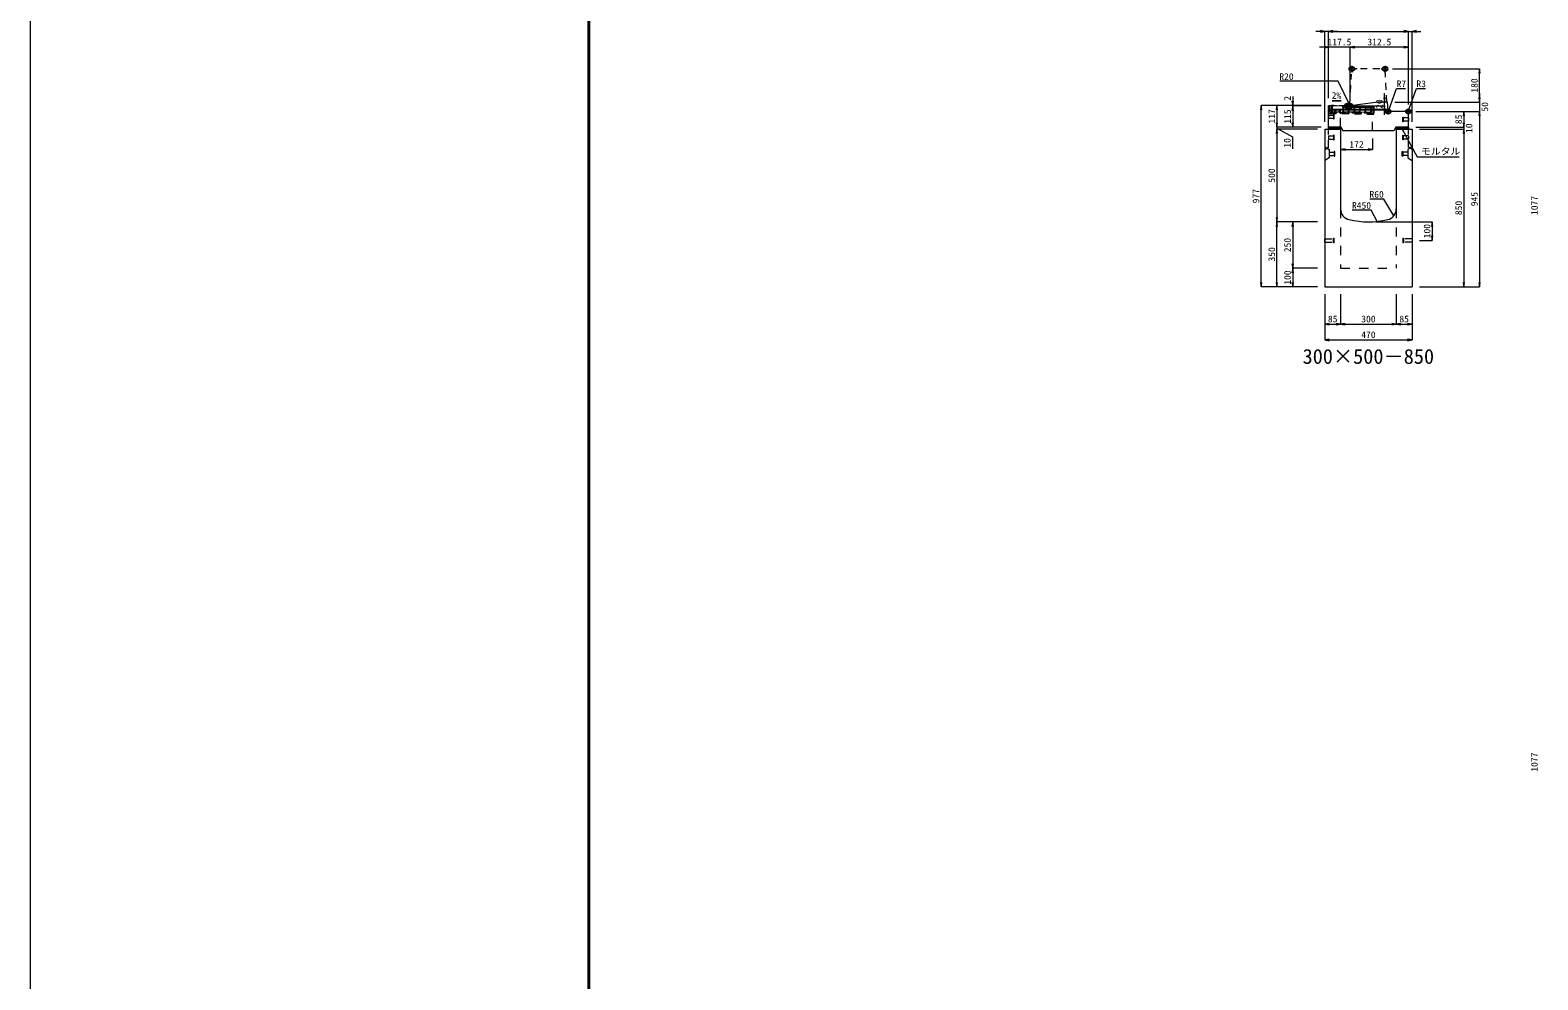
# Model space of a CAD drawing. Units: millimetres at full size. Extents: x -1809 to 57027, y -20349 to 17321.
# Drawn here: x -1809 to 6313, y -15231 to -10113 of the extents above; entities that cross this region are included whole.
import ezdxf
from ezdxf.enums import TextEntityAlignment as Align

# ---------------------------------------------------------------- set-up
doc = ezdxf.new("R2010")
doc.units = ezdxf.units.MM
doc.header["$LTSCALE"] = 50
doc.header["$PDMODE"] = 32
doc.header["$PDSIZE"] = 25
doc.linetypes.add('USER1', pattern=[2, 1, -1])
doc.linetypes.add('USER2', pattern=[1.35, 0.75, -0.6])
for name, color, linetype, lineweight in [('インサート', 3, 'USER2', 9), ('グレーチング', 7, 'USER2', 9), ('モルタル', 7, 'Continuous', 9), ('受枠', 3, 'USER2', 9), ('図枠', 7, 'Continuous', 5), ('寸法線', 7, 'Continuous', 13), ('引出線', 4, 'Continuous', 13), ('本体', 2, 'Continuous', 13), ('目地', 132, 'Continuous', 9)]:
    doc.layers.add(name, color=color, linetype=linetype, lineweight=lineweight)
doc.layers.add('作業エリア', color=11, linetype='Continuous')
doc.layers.add('文字', color=7, linetype='Continuous')
doc.styles.add('ＭＳ 明朝', font='')
doc.styles.get('ＭＳ 明朝').set_extended_font_data('MS Mincho')

# ---------------------------------------------------------------- blocks, each defined once
blk = doc.blocks.new('open_arrow')
at = {"color": 0, "linetype": 'Continuous', "lineweight": -2}
blk.add_lwpolyline([(7.5, 1.25), (0, 0), (7.5, -1.25)], dxfattribs=at)

msp = doc.modelspace()

# ---------------------------------------------------------------- hatches: boundary and pattern name
at = {"layer": 'モルタル'}
for points in [[(5250, -10646.05), (5250, -10636.05), (5185, -10636.05), (5185, -10646.05)], [(5615, -10646.05), (5615, -10636.05), (5550, -10636.05), (5550, -10646.05)]]:
    msp.add_hatch(color=256, dxfattribs=at).paths.add_polyline_path(points)

# ---------------------------------------------------------------- linework, layer by layer
at = {"layer": 'インサート'}
for p, q in [((5185, -10570.55), (5212, -10570.55)), ((5185, -10570.55), (5185, -10587.55)), ((5185, -10587.55), (5212, -10587.55)), ((5215, -10566.55), (5212, -10566.55)), ((5212, -10566.55), (5212, -10591.55)), ((5212, -10591.55), (5215, -10591.55)), ((5215, -10591.55), (5215, -10566.55)), ((5585, -10581.55), (5588, -10581.55)), ((5585, -10606.55), (5585, -10581.55)), ((5588, -10606.55), (5585, -10606.55)), ((5588, -10581.55), (5588, -10606.55)), ((5615, -10585.55), (5588, -10585.55)), ((5615, -10602.55), (5588, -10602.55)), ((5615, -10585.55), (5615, -10602.55)), ((5185, -10682.55), (5212, -10682.55)), ((5185, -10682.55), (5185, -10699.55)), ((5185, -10699.55), (5212, -10699.55)), ((5215, -10678.55), (5212, -10678.55)), ((5212, -10678.55), (5212, -10703.55)), ((5212, -10703.55), (5215, -10703.55)), ((5215, -10703.55), (5215, -10678.55)), ((5585, -10678.55), (5588, -10678.55)), ((5585, -10703.55), (5585, -10678.55)), ((5588, -10703.55), (5585, -10703.55)), ((5588, -10678.55), (5588, -10703.55)), ((5615, -10682.55), (5588, -10682.55)), ((5615, -10699.55), (5588, -10699.55)), ((5615, -10682.55), (5615, -10699.55)), ((5188.2, -10770.55), (5215.2, -10770.55)), ((5188.2, -10770.55), (5188.2, -10787.55)), ((5188.2, -10787.55), (5215.2, -10787.55)), ((5218.2, -10766.55), (5215.2, -10766.55)), ((5215.2, -10766.55), (5215.2, -10791.55)), ((5215.2, -10791.55), (5218.2, -10791.55)), ((5218.2, -10791.55), (5218.2, -10766.55)), ((5581.8, -10766.55), (5584.8, -10766.55)), ((5581.8, -10791.55), (5581.8, -10766.55)), ((5584.8, -10791.55), (5581.8, -10791.55)), ((5584.8, -10766.55), (5584.8, -10791.55)), ((5611.8, -10770.55), (5584.8, -10770.55)), ((5611.8, -10787.55), (5584.8, -10787.55)), ((5611.8, -10770.55), (5611.8, -10787.55)), ((5165, -11237.55), (5211, -11237.55)), ((5165, -11254.55), (5165, -11237.55)), ((5165, -11254.55), (5211, -11254.55)), ((5211, -11258.55), (5211, -11233.55)), ((5211, -11233.55), (5215, -11233.55)), ((5215, -11258.55), (5211, -11258.55)), ((5215, -11258.55), (5215, -11233.55)), ((5585, -11233.55), (5589, -11233.55)), ((5585, -11233.55), (5585, -11258.55)), ((5589, -11258.55), (5585, -11258.55)), ((5589, -11233.55), (5589, -11258.55)), ((5635, -11237.55), (5589, -11237.55)), ((5635, -11254.55), (5589, -11254.55)), ((5635, -11237.55), (5635, -11254.55))]:
    msp.add_line(p, q, dxfattribs=at)
at = {"layer": 'グレーチング'}
for p, q in [((5200.24, -10557.37), (5200.36, -10551.37)), ((5415.19, -10561.67), (5200.24, -10557.37)), ((5200.36, -10551.37), (5201.38, -10550.39)), ((5201, -10519.37), (5200.88, -10525.37)), ((5200.88, -10525.37), (5201.86, -10526.39)), ((5415.95, -10523.67), (5201, -10519.37)), ((5201.86, -10526.39), (5201.38, -10550.39)), ((5204.86, -10526.45), (5204.38, -10550.45)), ((5205.36, -10551.47), (5204.38, -10550.45)), ((5205.88, -10525.47), (5204.86, -10526.45)), ((5205.24, -10557.47), (5205.36, -10551.47)), ((5205.33, -10552.97), (5260.31, -10554.07)), ((5206, -10519.47), (5205.88, -10525.47)), ((5218.12, -10538.22), (5217.82, -10553.22)), ((5218.12, -10538.22), (5248.12, -10538.82)), ((5223.12, -10538.32), (5222.82, -10553.32)), ((5243.12, -10538.72), (5242.82, -10553.72)), ((5248.12, -10538.82), (5247.82, -10553.82)), ((5260.22, -10558.57), (5260.34, -10552.57)), ((5260.34, -10552.57), (5261.36, -10551.59)), ((5260.98, -10520.57), (5260.86, -10526.57)), ((5260.86, -10526.57), (5261.84, -10527.59)), ((5261.84, -10527.59), (5261.36, -10551.59)), ((5264.84, -10527.65), (5264.36, -10551.65)), ((5264.36, -10551.65), (5291.36, -10552.19)), ((5265.34, -10552.67), (5264.36, -10551.65)), ((5265.86, -10526.67), (5264.84, -10527.65)), ((5265.22, -10558.67), (5265.34, -10552.67)), ((5265.98, -10520.67), (5265.86, -10526.67)), ((5265.86, -10526.67), (5290.98, -10521.17)), ((5265.86, -10526.67), (5290.86, -10527.17)), ((5290.22, -10559.17), (5290.34, -10553.17)), ((5290.34, -10553.17), (5291.36, -10552.19)), ((5290.98, -10521.17), (5290.86, -10527.17)), ((5290.86, -10527.17), (5291.84, -10528.19)), ((5291.84, -10528.19), (5291.36, -10552.19)), ((5294.84, -10528.25), (5294.36, -10552.25)), ((5295.34, -10553.27), (5294.36, -10552.25)), ((5294.36, -10552.25), (5321.35, -10552.79)), ((5295.86, -10527.27), (5294.84, -10528.25)), ((5295.22, -10559.27), (5295.34, -10553.27)), ((5295.98, -10521.27), (5295.86, -10527.27)), ((5295.86, -10527.27), (5320.97, -10521.77)), ((5295.86, -10527.27), (5320.85, -10527.77)), ((5320.21, -10559.77), (5320.33, -10553.77)), ((5320.33, -10553.77), (5321.35, -10552.79)), ((5320.97, -10521.77), (5320.85, -10527.77)), ((5320.85, -10527.77), (5321.83, -10528.79)), ((5321.83, -10528.79), (5321.35, -10552.79)), ((5324.83, -10528.85), (5324.35, -10552.85)), ((5325.33, -10553.87), (5324.35, -10552.85)), ((5324.35, -10552.85), (5351.35, -10553.39)), ((5325.85, -10527.87), (5324.83, -10528.85)), ((5325.21, -10559.87), (5325.33, -10553.87)), ((5325.97, -10521.87), (5325.85, -10527.87)), ((5325.85, -10527.87), (5350.97, -10522.37)), ((5325.85, -10527.87), (5350.85, -10528.37)), ((5350.21, -10560.37), (5350.33, -10554.37)), ((5350.33, -10554.37), (5351.35, -10553.39)), ((5350.97, -10522.37), (5350.85, -10528.37)), ((5350.85, -10528.37), (5351.83, -10529.39)), ((5351.83, -10529.39), (5351.35, -10553.39)), ((5354.83, -10529.45), (5354.35, -10553.45)), ((5355.33, -10554.47), (5354.35, -10553.45)), ((5354.35, -10553.45), (5381.34, -10553.99)), ((5355.85, -10528.47), (5354.83, -10529.45)), ((5355.21, -10560.47), (5355.33, -10554.47)), ((5355.97, -10522.47), (5355.85, -10528.47)), ((5355.85, -10528.47), (5380.96, -10522.97)), ((5355.85, -10528.47), (5380.84, -10528.97)), ((5380.2, -10560.97), (5380.32, -10554.97)), ((5380.32, -10554.97), (5381.34, -10553.99)), ((5380.96, -10522.97), (5380.84, -10528.97)), ((5380.84, -10528.97), (5381.82, -10529.99)), ((5381.82, -10529.99), (5381.34, -10553.99)), ((5384.82, -10530.05), (5384.34, -10554.05)), ((5385.32, -10555.07), (5384.34, -10554.05)), ((5384.34, -10554.05), (5411.33, -10554.59)), ((5385.84, -10529.07), (5384.82, -10530.05)), ((5385.2, -10561.07), (5385.32, -10555.07)), ((5385.96, -10523.07), (5385.84, -10529.07)), ((5385.84, -10529.07), (5410.95, -10523.57)), ((5385.84, -10529.07), (5410.83, -10529.57)), ((5410.19, -10561.57), (5410.31, -10555.57)), ((5410.31, -10555.57), (5411.33, -10554.59)), ((5410.95, -10523.57), (5410.83, -10529.57)), ((5410.83, -10529.57), (5411.81, -10530.59)), ((5411.81, -10530.59), (5411.33, -10554.59)), ((5414.81, -10530.65), (5414.33, -10554.65)), ((5415.31, -10555.67), (5414.33, -10554.65)), ((5415.83, -10529.67), (5414.81, -10530.65)), ((5415.19, -10561.67), (5415.31, -10555.67)), ((5415.95, -10523.67), (5415.83, -10529.67))]:
    msp.add_line(p, q, dxfattribs=at)
at = {"layer": 'モルタル'}
for points in [[(5185, -10636.05), (5250, -10636.05), (5250, -10646.05), (5185, -10646.05)], [(5550, -10636.05), (5615, -10636.05), (5615, -10646.05), (5550, -10646.05)]]:
    msp.add_lwpolyline(points, close=True, dxfattribs=at)
at = {"layer": '作業エリア'}
for p in [(5310, -10321.05), (5490, -10321.05), (5285, -10521.05), (5300, -10521.05), (5302.5, -10521.05), (5506.25, -10551.05), (5615, -10551.05)]:
    msp.add_point(p, dxfattribs=at)
at = {"layer": '受枠'}
for p, q in [((5187, -10519.09), (5186.12, -10563.08)), ((5429.95, -10523.95), (5187, -10519.09)), ((5193, -10519.21), (5192.24, -10557.21)), ((5192.24, -10557.21), (5429.19, -10561.95)), ((5423.95, -10523.83), (5423.19, -10561.83)), ((5429.95, -10523.95), (5429.07, -10567.94)), ((5429.07, -10567.94), (5186.12, -10563.08)), ((5249.23, -10558.35), (5249.11, -10564.34))]:
    msp.add_line(p, q, dxfattribs=at)
at = {"layer": '図枠', "color": 1, "lineweight": 20}
msp.add_line((-1809.12, 17321.32), (-1809.12, -20349.36), dxfattribs=at)
at = {"layer": '図枠', "lineweight": 40}
msp.add_line((1200, -18146.05), (1200, -1526.05), dxfattribs=at)
at = {"layer": '寸法線'}
for p, q in [((5233, -10119.38), (5117, -10119.38)), ((5165, -10606.03), (5165, -10119.38)), ((5185, -10119.38), (5615, -10119.38)), ((5185, -10479.03), (5185, -10119.38)), ((5185, -10479.03), (5185, -10119.38)), ((5567, -10119.38), (5683, -10119.38)), ((5615, -10511.03), (5615, -10119.38)), ((5615, -10511.03), (5615, -10119.38)), ((5635, -10606.03), (5635, -10119.38)), ((5350.5, -10204.38), (5137, -10204.38)), ((5185, -10479.03), (5185, -10204.38)), ((5615, -10204.38), (5302.5, -10204.38)), ((5302.5, -10481.03), (5302.5, -10204.38)), ((5302.5, -10481.03), (5302.5, -10204.38)), ((5615, -10514.03), (5615, -10204.38)), ((5530.02, -10321.05), (5998.78, -10321.05)), ((5998.78, -10501.05), (5998.78, -10321.05)), ((4992.06, -10471.05), (4992.06, -10569.05)), ((5486.36, -10569.05), (5486.36, -10453.05)), ((5998.78, -10453.05), (5998.78, -10599.05)), ((4822.06, -11496.05), (4822.06, -10519.05)), ((5144.98, -10519.05), (4822.06, -10519.05)), ((4907.06, -10519.05), (4907.06, -10636.05)), ((5144.98, -10519.05), (4907.06, -10519.05)), ((5144.98, -10519.05), (4992.06, -10519.05)), ((5144.98, -10521.05), (4992.06, -10521.05)), ((4992.06, -10521.05), (4992.06, -10636.05)), ((5144.98, -10521.05), (4992.06, -10521.05)), ((5342.52, -10521.05), (5486.36, -10521.05)), ((5486.36, -10501.05), (5490.52, -10501.05)), ((5542.52, -10501.05), (5998.78, -10501.05)), ((5542.52, -10501.05), (5998.78, -10501.05)), ((5655.02, -10551.05), (5998.78, -10551.05)), ((5655.02, -10551.05), (5913.78, -10551.05)), ((5655.02, -10551.05), (5998.78, -10551.05)), ((5913.78, -10551.05), (5913.78, -10636.05)), ((5998.78, -10551.05), (5998.78, -11496.05)), ((4907.06, -10588.05), (4907.06, -10694.05)), ((5144.98, -10636.05), (4907.06, -10636.05)), ((5144.98, -10636.05), (4907.06, -10636.05)), ((5144.98, -10636.05), (4992.06, -10636.05)), ((5655.02, -10636.05), (5913.78, -10636.05)), ((5655.02, -10636.05), (5913.78, -10636.05)), ((5913.78, -10588.05), (5913.78, -10694.05)), ((4907.06, -10641.05), (4990.47, -10688.34)), ((5124.98, -10646.05), (4907.06, -10646.05)), ((4907.06, -10646.05), (4907.06, -11146.05)), ((5124.98, -10646.05), (4907.06, -10646.05)), ((4990.47, -10688.34), (4990.47, -10752.41)), ((5422, -10696.07), (5422, -10756.28)), ((5675.02, -10646.05), (5913.78, -10646.05)), ((5675.02, -10646.05), (5913.78, -10646.05)), ((5913.78, -10646.05), (5913.78, -11496.05)), ((5250, -10756.28), (5422, -10756.28)), ((5124.98, -11146.05), (4907.06, -11146.05)), ((4907.06, -11496.05), (4907.06, -11146.05)), ((5124.98, -11146.05), (4907.06, -11146.05)), ((4992.06, -11146.05), (4992.06, -11396.05)), ((5124.98, -11146.05), (4992.06, -11146.05)), ((5440.02, -11146.05), (5743.78, -11146.05)), ((5743.78, -11146.05), (5743.78, -11246.05)), ((5675.02, -11246.05), (5743.78, -11246.05)), ((5124.98, -11396.05), (4992.06, -11396.05)), ((4992.06, -11396.05), (4992.06, -11496.05)), ((5124.98, -11396.05), (4992.06, -11396.05)), ((5124.98, -11496.05), (4822.06, -11496.05)), ((5124.98, -11496.05), (4907.06, -11496.05)), ((5124.98, -11496.05), (4992.06, -11496.05)), ((5675.02, -11496.05), (5913.78, -11496.05)), ((5675.02, -11496.05), (5998.78, -11496.05)), ((5165, -11536.07), (5165, -11697.21)), ((5165, -11536.07), (5165, -11782.21)), ((5250, -11536.07), (5250, -11697.21)), ((5250, -11536.07), (5250, -11697.21)), ((5550, -11536.07), (5550, -11697.21)), ((5550, -11536.07), (5550, -11697.21)), ((5635, -11536.07), (5635, -11697.21)), ((5635, -11536.07), (5635, -11782.21)), ((5165, -11697.21), (5250, -11697.21)), ((5250, -11697.21), (5550, -11697.21)), ((5550, -11697.21), (5635, -11697.21)), ((5165, -11782.21), (5635, -11782.21))]:
    msp.add_line(p, q, dxfattribs=at)
at = {"layer": '引出線'}
for points in [[(5302.5, -10521.01), (5237.16, -10388.31), (5057.16, -10388.31), (4922.49, -10388.31)], [(5507.98, -10549.19), (5551.78, -10427.12), (5599.71, -10427.12)], [(5614.12, -10551.93), (5658.9, -10427.12), (5706.63, -10427.12)], [(5252.93, -10494.47), (5204.19, -10493.5), (5252.93, -10494.47)], [(5582.5, -10646.05), (5663.13, -10795.08), (5889.05, -10795.08)], [(5537.07, -11112.74), (5482.66, -11022.84), (5407.98, -11022.84)], [(5446.44, -11143.65), (5414.22, -11082.51), (5313.21, -11082.51)]]:
    msp.add_lwpolyline(points, dxfattribs=at)
at = {"layer": '本体', "linetype": 'USER2'}
for p, q in [((5300.33, -10514.4), (5308.57, -10349.56)), ((5461.46, -10321.05), (5338.54, -10321.05)), ((5499, -10501.05), (5491.43, -10349.56))]:
    msp.add_line(p, q, dxfattribs=at)
at = {"layer": '本体'}
for p, q in [((5185, -10636.05), (5185, -10519.05)), ((5185, -10519.05), (5285, -10521.05)), ((5285, -10521.05), (5301.15, -10521.05)), ((5450.5, -10501.05), (5303.83, -10520.87)), ((5502.5, -10501.05), (5450.5, -10501.05)), ((5505.76, -10544.58), (5502.5, -10501.05)), ((5612, -10551.05), (5512.74, -10551.05)), ((5615, -10636.05), (5615, -10554.05)), ((5253, -10636.05), (5185, -10636.05)), ((5253, -10636.05), (5263, -10656.05)), ((5547, -10636.05), (5537, -10656.05)), ((5615, -10636.05), (5547, -10636.05)), ((5165, -10646.05), (5165, -11496.05)), ((5165, -10646.05), (5250, -10646.05)), ((5250, -10646.05), (5250, -11075.53)), ((5537, -10656.05), (5263, -10656.05)), ((5550, -10646.05), (5550, -11075.53)), ((5550, -10646.05), (5635, -10646.05)), ((5635, -10646.05), (5635, -11496.05)), ((5165, -11496.05), (5635, -11496.05))]:
    msp.add_line(p, q, dxfattribs=at)
at = {"layer": '本体', "linetype": 'USER1'}
for p, q in [((5250, -10636.05), (5250, -10558.36)), ((5422, -10656.05), (5422, -10561.8))]:
    msp.add_line(p, q, dxfattribs=at)
at = {"layer": '本体', "linetype": 'USER2', "lineweight": 9}
for p, q in [((5185, -10743.05), (5185, -10646.05)), ((5615, -10743.05), (5615, -10646.05)), ((5165, -10755.55), (5185, -10743.05)), ((5635, -10755.55), (5615, -10743.05))]:
    msp.add_line(p, q, dxfattribs=at)
at = {"layer": '本体', "lineweight": 9}
for p, q in [((5165, -10742.05), (5188.2, -10756.55)), ((5188.2, -10801.55), (5165, -10816.05)), ((5188.2, -10756.55), (5188.2, -10801.55)), ((5634.58, -10742.31), (5611.8, -10756.55)), ((5611.8, -10756.55), (5611.8, -10801.55)), ((5611.8, -10801.55), (5635, -10816.05))]:
    msp.add_line(p, q, dxfattribs=at)
at = {"layer": '本体', "linetype": 'USER1', "lineweight": 15}
for p, q in [((5250, -11075.53), (5250, -11396.05)), ((5550, -11075.53), (5550, -11396.05)), ((5250, -11396.05), (5550, -11396.05))]:
    msp.add_line(p, q, dxfattribs=at)
at = {"layer": '本体', "linetype": 'USER2'}
for centre, radius, start, end in [((5338.54, -10351.05), 30, 90, 177.13759), ((5461.46, -10351.05), 30, 2.86241, 90), ((5293.34, -10514.05), 7, 270, 357.13759)]:
    msp.add_arc(centre, radius, start, end, dxfattribs=at)
at = {"layer": '本体'}
for centre, radius, start, end in [((5301.15, -10501.05), 20, 270, 277.69605), ((5512.74, -10544.05), 7, 184.28915, 270), ((5612, -10554.05), 3, 0, 90), ((5310, -11075.53), 60, 180, 256.65764), ((5490, -11075.53), 60, 283.34236, 0), ((5400, -10696.05), 450, 256.65764, 283.34236)]:
    msp.add_arc(centre, radius, start, end, dxfattribs=at)
at = {"layer": '目地'}
for p, q in [((5185, -10539.05), (5505.35, -10539.05)), ((5185, -10543.05), (5505.65, -10543.05))]:
    msp.add_line(p, q, dxfattribs=at)

# ---------------------------------------------------------------- block references
at = {"layer": '寸法線', "xscale": 3.2, "yscale": 3.2}
for p, rotation in [((5165, -10119.38), 180), ((5615, -10119.38), 180), ((5615, -10119.38), 180), ((5185, -10204.38), 180), ((5615, -10204.38), 180), ((5998.78, -10321.05), 270), ((5486.36, -10501.05), 90), ((5998.78, -10501.05), 90), ((5998.78, -10501.05), 90), ((4822.06, -10519.05), 270), ((4907.06, -10519.05), 270), ((4992.06, -10519.05), 90), ((4992.06, -10521.05), 270), ((4992.06, -10521.05), 270), ((5486.36, -10521.05), 270), ((5913.78, -10551.05), 270), ((5998.78, -10551.05), 270), ((5998.78, -10551.05), 270), ((4907.06, -10636.05), 90), ((4907.06, -10636.05), 90), ((4992.06, -10636.05), 90), ((5913.78, -10636.05), 90), ((5913.78, -10636.05), 90), ((4907.06, -10646.05), 270), ((4907.06, -10646.05), 270), ((5913.78, -10646.05), 270), ((5913.78, -10646.05), 270), ((5422, -10756.28), 180), ((4907.06, -11146.05), 90), ((4907.06, -11146.05), 270), ((4992.06, -11146.05), 270), ((5743.78, -11146.05), 270), ((5743.78, -11246.05), 90), ((4992.06, -11396.05), 90), ((4992.06, -11396.05), 270), ((4822.06, -11496.05), 90), ((4907.06, -11496.05), 90), ((4992.06, -11496.05), 90), ((5913.78, -11496.05), 90), ((5998.78, -11496.05), 90), ((5250, -11697.21), 180), ((5550, -11697.21), 180), ((5635, -11697.21), 180), ((5635, -11782.21), 180)]:
    msp.add_blockref('open_arrow', p, dxfattribs=dict(at, rotation=rotation))
for p in [(5185, -10119.38), (5185, -10119.38), (5635, -10119.38), (5302.5, -10204.38), (5302.5, -10204.38), (5250, -10756.28), (5165, -11697.21), (5250, -11697.21), (5550, -11697.21), (5165, -11782.21)]:
    msp.add_blockref('open_arrow', p, dxfattribs=at)
at = {"layer": '引出線', "xscale": 0.0533, "yscale": 0.0533}
for p, rotation in [((5252.93, -10494.47), 178.9), ((5302.5, -10521.01), 116.2), ((5507.98, -10549.19), 70.3), ((5614.12, -10551.93), 70.3), ((5582.5, -10646.05), 298.4), ((5537.07, -11112.74), 121.2), ((5446.44, -11143.65), 117.8)]:
    msp.add_blockref('open_arrow', p, dxfattribs=dict(at, rotation=rotation))

# ---------------------------------------------------------------- texts
at = {"layer": '寸法線', "style": 'ＭＳ 明朝', "width": 1.05}
for s, p in [('117.5', (5243.75, -10176.36)), ('312.5', (5458.75, -10176.36)), ('172', (5336, -10728.26)), ('85', (5207.5, -11669.19)), ('300', (5400, -11669.19)), ('85', (5592.5, -11669.19)), ('470', (5400, -11754.19))]:
    msp.add_text(s, height=36.03, dxfattribs=at).set_placement(p, align=Align.MIDDLE_CENTER)
for s, p in [('180', (5970.76, -10411.05)), ('2', (4964.06, -10480.2)), ('117', (4879.04, -10577.55)), ('115', (4964.04, -10578.55)), ('20', (5458.34, -10511.05)), ('50', (6026.8, -10526.05)), ('85', (5885.76, -10593.55)), ('10', (5941.8, -10641.05)), ('10', (4962.45, -10720.38)), ('500', (4879.04, -10896.05)), ('977', (4794.04, -11007.55)), ('850', (5885.76, -11071.05)), ('945', (5970.76, -11023.55)), ('1077', (6294.04, -11057.55)), ('100', (5715.76, -11196.05)), ('350', (4879.04, -11321.05)), ('250', (4964.04, -11271.05)), ('100', (4964.04, -11446.05)), ('1077', (6294.04, -14057.55))]:
    msp.add_text(s, height=36.03, rotation=90, dxfattribs=at).set_placement(p, align=Align.MIDDLE_CENTER)
at = {"layer": '引出線', "style": 'ＭＳ 明朝', "width": 1.05}
for s, p in [('R20', (4997.16, -10345.11)), ('R450', (5414.22, -11039.31)), ('R60', (5482.66, -10979.64))]:
    msp.add_text(s, height=36.03, dxfattribs=at).set_placement(p, align=Align.TOP_RIGHT)
for s, p in [('R7', (5551.78, -10383.92)), ('R3', (5658.9, -10383.92)), ('モルタル', (5683.13, -10747.97))]:
    msp.add_text(s, height=36.03, dxfattribs=at).set_placement(p, align=Align.TOP_LEFT)
msp.add_text('2%', height=36.03, rotation=358.854, dxfattribs=at).set_placement((5253.87, -10447.58), align=Align.TOP_RIGHT)
at = {"layer": '文字', "style": 'ＭＳ 明朝'}
msp.add_text('300×500－850', height=80.06, dxfattribs=at).set_placement((5399.52, -11871.03), align=Align.MIDDLE_CENTER)

doc.saveas('drawing.dxf')
